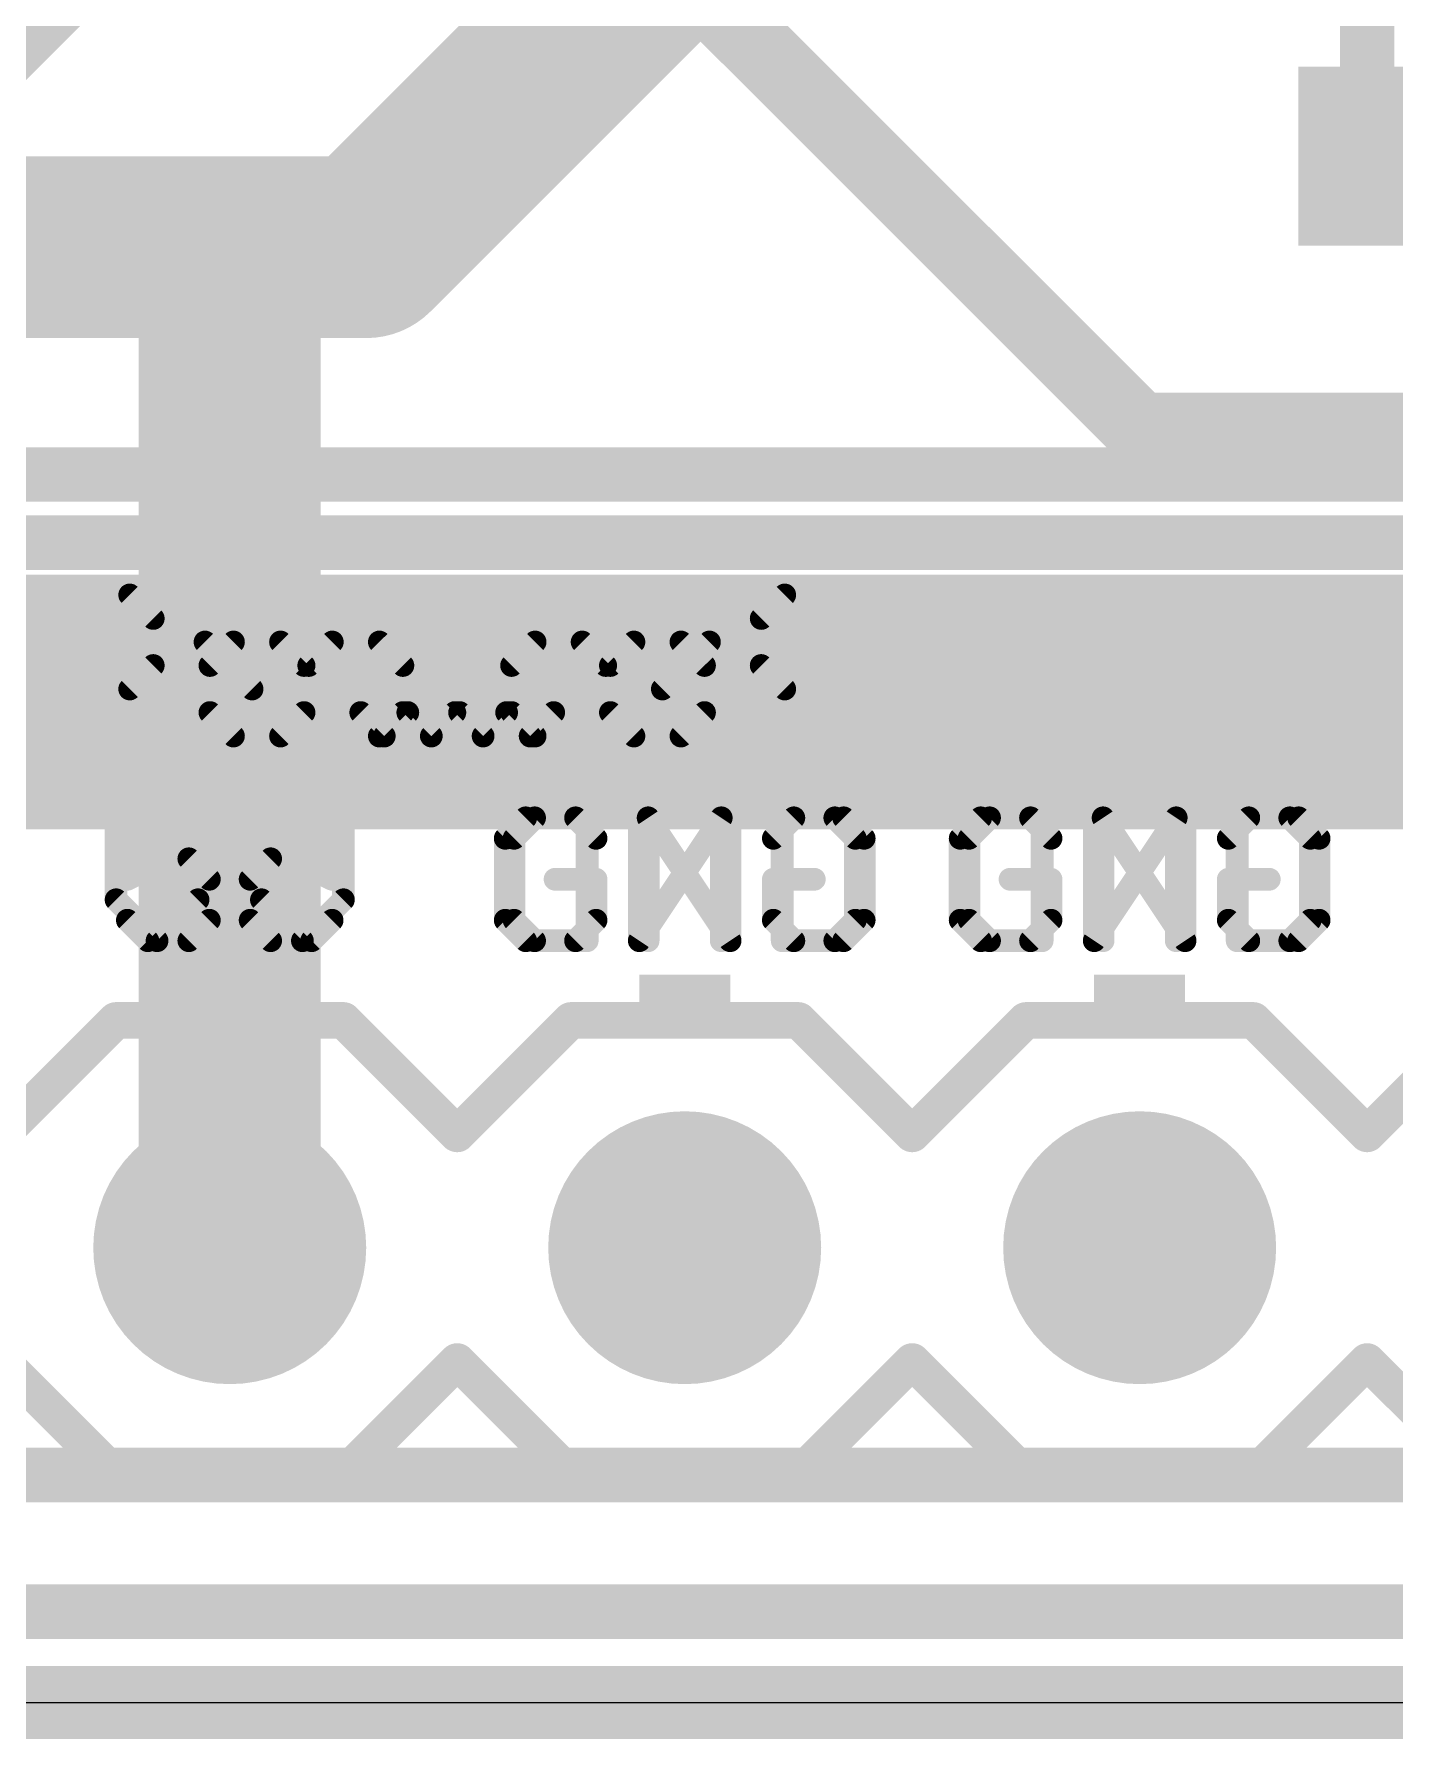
# Model space of a CAD drawing. Extents: x -0.08 to 2.71, y -0.01 to 2.11.
# Drawn here: x 1.457 to 1.7561, y -0.008 to 0.3668 of the extents above; entities that cross this region are included whole.
import ezdxf

# ---------------------------------------------------------------- set-up
doc = ezdxf.new("R2010")
doc.units = 0
for name, color, linetype in [('1', 14, 'CONTINUOUS'), ('16', 174, 'CONTINUOUS'), ('17', 94, 'CONTINUOUS'), ('18', 94, 'CONTINUOUS'), ('20', 178, 'CONTINUOUS'), ('21', 251, 'CONTINUOUS'), ('22', 2, 'CONTINUOUS'), ('51', 54, 'CONTINUOUS')]:
    doc.layers.add(name, color=color, linetype=linetype)

# ---------------------------------------------------------------- blocks, each defined once
blk = doc.blocks.new('RECT')
blk.add_solid([(-0.5, -0.5), (0.5, -0.5), (-0.5, 0.5), (0.5, 0.5)])
blk = doc.blocks.new('ROUNDP')
at = {"const_width": 0.5}
blk.add_lwpolyline([(0, -0.25, 1), (0, 0.25, 1), (0, -0.25)], format="xyb", dxfattribs=at)
blk = doc.blocks.new('ROUNDV')
at = {"const_width": 0.5}
blk.add_lwpolyline([(0, -0.25, 1), (0, 0.25, 1), (0, -0.25)], format="xyb", dxfattribs=at)

msp = doc.modelspace()

# ---------------------------------------------------------------- linework, layer by layer
at = {"layer": '1'}
for points, const_width in [([(1.55, 0.43), (1.7, 0.28)], 0.016), ([(1.5, 0.41), (1.44, 0.35)], 0.012), ([(1.75, 0.4), (1.75, 0.34)], 0.012), ([(1.75, 0.34), (1.756535, 0.34)], 0.016), ([(1.49, 0.32), (1.5, 0.32)], 0.04), ([(1.5, 0.32), (1.5, 0.1)], 0.04), ([(1.53, 0.32), (1.5, 0.32)], 0.04), ([(1.7, 0.28), (2.11, 0.28)], 0.016), ([(2.5, 0), (0.1, 0)], 0.016)]:
    msp.add_lwpolyline(points, dxfattribs=dict(at, const_width=const_width))
for points, const_width in [([(1.75, 0.344, 1), (1.75, 0.336)], 0.008), ([(1.756535, 0.336, 1), (1.756535, 0.344)], 0.008), ([(1.747, 0.34, 1), (1.753, 0.34)], 0.006), ([(1.49, 0.33, 1), (1.49, 0.31)], 0.02), ([(1.51, 0.32, 1), (1.49, 0.32)], 0.02), ([(1.5, 0.33, 1), (1.5, 0.31)], 0.02), ([(1.5, 0.31, 1), (1.5, 0.33)], 0.02), ([(1.53, 0.31, 1), (1.53, 0.33)], 0.02), ([(1.7, 0.284, 1), (1.7, 0.276)], 0.008), ([(1.697172, 0.277172, 1), (1.702828, 0.282828)], 0.008), ([(1.49, 0.1, 1), (1.51, 0.1)], 0.02)]:
    msp.add_lwpolyline(points, format="xyb", dxfattribs=dict(at, const_width=const_width))
at = {"layer": '16'}
for points, const_width in [([(1.53, 0.32), (1.65, 0.44)], 0.04), ([(1.025, 0.32), (1.49, 0.32)], 0.04), ([(1.49, 0.32), (1.53, 0.32)], 0.04), ([(1.2, 0.27), (1.84, 0.27)], 0.012), ([(1.24, 0.22), (1.78, 0.22)], 0.056), ([(1.78, 0.22), (1.8, 0.2)], 0.056), ([(2.5, 0), (0.1, 0)], 0.016)]:
    msp.add_lwpolyline(points, dxfattribs=dict(at, const_width=const_width))
for points, const_width in [([(1.49, 0.33, 1), (1.49, 0.31)], 0.02), ([(1.49, 0.31, 1), (1.49, 0.33)], 0.02), ([(1.53, 0.31, 1), (1.53, 0.33)], 0.02), ([(1.522929, 0.327071, 1), (1.537071, 0.312929)], 0.02), ([(1.789899, 0.229899, 1), (1.770101, 0.210101)], 0.028)]:
    msp.add_lwpolyline(points, format="xyb", dxfattribs=dict(at, const_width=const_width))
at = {"layer": '20'}
msp.add_line((0.1, 0), (2.5, 0), dxfattribs=at)
at = {"layer": '21'}
for points, const_width in [([(1.83, 0.255), (1.27, 0.255)], 0.012), ([(1.4625, 0.2125), (1.4625, 0.243526)], 0.005), ([(1.4625, 0.243526), (1.478013, 0.243526)], 0.005), ([(1.478013, 0.243526), (1.483184, 0.238355)], 0.005), ([(1.483184, 0.238355), (1.483184, 0.228013)], 0.005), ([(1.500819, 0.233184), (1.495648, 0.228013)], 0.005), ([(1.511161, 0.233184), (1.500819, 0.233184)], 0.005), ([(1.516333, 0.228013), (1.511161, 0.233184)], 0.005), ([(1.528797, 0.233184), (1.528797, 0.217671)], 0.005), ([(1.549481, 0.217671), (1.549481, 0.233184)], 0.005), ([(1.561945, 0.228013), (1.567116, 0.233184)], 0.005), ([(1.567116, 0.233184), (1.577458, 0.233184)], 0.005), ([(1.577458, 0.233184), (1.582629, 0.228013)], 0.005), ([(1.595093, 0.2125), (1.595093, 0.233184)], 0.005), ([(1.595093, 0.222842), (1.605435, 0.233184)], 0.005), ([(1.605435, 0.233184), (1.610606, 0.233184)], 0.005), ([(1.483184, 0.228013), (1.478013, 0.222842)], 0.005), ([(1.495648, 0.228013), (1.495648, 0.217671)], 0.005), ([(1.516333, 0.217671), (1.516333, 0.228013)], 0.005), ([(1.561945, 0.217671), (1.561945, 0.228013)], 0.005), ([(1.582629, 0.228013), (1.582629, 0.222842)], 0.005), ([(1.478013, 0.222842), (1.4625, 0.222842)], 0.005), ([(1.582629, 0.222842), (1.561945, 0.222842)], 0.005), ([(1.495648, 0.217671), (1.500819, 0.2125)], 0.005), ([(1.511161, 0.2125), (1.516333, 0.217671)], 0.005), ([(1.528797, 0.217671), (1.533968, 0.2125)], 0.005), ([(1.533968, 0.2125), (1.539139, 0.217671)], 0.005), ([(1.539139, 0.217671), (1.54431, 0.2125)], 0.005), ([(1.54431, 0.2125), (1.549481, 0.217671)], 0.005), ([(1.567116, 0.2125), (1.561945, 0.217671)], 0.005), ([(1.500819, 0.2125), (1.511161, 0.2125)], 0.005), ([(1.577458, 0.2125), (1.567116, 0.2125)], 0.005), ([(1.495515, 0.194523), (1.4775, 0.194523)], 0.005), ([(1.4775, 0.194523), (1.4775, 0.181011)], 0.005), ([(1.506965, 0.194523), (1.506965, 0.176508)], 0.005), ([(1.524981, 0.176508), (1.524981, 0.194523)], 0.005), ([(1.567004, 0.194523), (1.5625, 0.190019)], 0.005), ([(1.576011, 0.194523), (1.567004, 0.194523)], 0.005), ([(1.580515, 0.190019), (1.576011, 0.194523)], 0.005), ([(1.591965, 0.1675), (1.591965, 0.194523)], 0.005), ([(1.591965, 0.194523), (1.609981, 0.1675)], 0.005), ([(1.609981, 0.1675), (1.609981, 0.194523)], 0.005), ([(1.62143, 0.194523), (1.62143, 0.1675)], 0.005), ([(1.634942, 0.194523), (1.62143, 0.194523)], 0.005), ([(1.639446, 0.190019), (1.634942, 0.194523)], 0.005), ([(1.667004, 0.194523), (1.6625, 0.190019)], 0.005), ([(1.676011, 0.194523), (1.667004, 0.194523)], 0.005), ([(1.680515, 0.190019), (1.676011, 0.194523)], 0.005), ([(1.691965, 0.1675), (1.691965, 0.194523)], 0.005), ([(1.691965, 0.194523), (1.709981, 0.1675)], 0.005), ([(1.709981, 0.1675), (1.709981, 0.194523)], 0.005), ([(1.72143, 0.194523), (1.72143, 0.1675)], 0.005), ([(1.734942, 0.194523), (1.72143, 0.194523)], 0.005), ([(1.739446, 0.190019), (1.734942, 0.194523)], 0.005), ([(1.5625, 0.190019), (1.5625, 0.172004)], 0.005), ([(1.639446, 0.172004), (1.639446, 0.190019)], 0.005), ([(1.6625, 0.190019), (1.6625, 0.172004)], 0.005), ([(1.739446, 0.172004), (1.739446, 0.190019)], 0.005), ([(1.4775, 0.181011), (1.486508, 0.185515)], 0.005), ([(1.486508, 0.185515), (1.491011, 0.185515)], 0.005), ([(1.491011, 0.185515), (1.495515, 0.181011)], 0.005), ([(1.495515, 0.181011), (1.495515, 0.172004)], 0.005), ([(1.580515, 0.181011), (1.571508, 0.181011)], 0.005), ([(1.580515, 0.172004), (1.580515, 0.181011)], 0.005), ([(1.680515, 0.181011), (1.671508, 0.181011)], 0.005), ([(1.680515, 0.172004), (1.680515, 0.181011)], 0.005), ([(1.506965, 0.176508), (1.515973, 0.1675)], 0.005), ([(1.515973, 0.1675), (1.524981, 0.176508)], 0.005), ([(1.482004, 0.1675), (1.4775, 0.172004)], 0.005), ([(1.495515, 0.172004), (1.491011, 0.1675)], 0.005), ([(1.5625, 0.172004), (1.567004, 0.1675)], 0.005), ([(1.576011, 0.1675), (1.580515, 0.172004)], 0.005), ([(1.634942, 0.1675), (1.639446, 0.172004)], 0.005), ([(1.6625, 0.172004), (1.667004, 0.1675)], 0.005), ([(1.676011, 0.1675), (1.680515, 0.172004)], 0.005), ([(1.734942, 0.1675), (1.739446, 0.172004)], 0.005), ([(1.491011, 0.1675), (1.482004, 0.1675)], 0.005), ([(1.567004, 0.1675), (1.576011, 0.1675)], 0.005), ([(1.62143, 0.1675), (1.634942, 0.1675)], 0.005), ([(1.667004, 0.1675), (1.676011, 0.1675)], 0.005), ([(1.72143, 0.1675), (1.734942, 0.1675)], 0.005), ([(1.45, 0.125), (1.475, 0.15)], 0.008), ([(1.475, 0.15), (1.525, 0.15)], 0.008), ([(1.525, 0.15), (1.55, 0.125)], 0.008), ([(1.575, 0.15), (1.55, 0.125)], 0.008), ([(1.575, 0.15), (1.625, 0.15)], 0.008), ([(1.625, 0.15), (1.65, 0.125)], 0.008), ([(1.65, 0.125), (1.675, 0.15)], 0.008), ([(1.675, 0.15), (1.725, 0.15)], 0.008), ([(1.725, 0.15), (1.75, 0.125)], 0.008), ([(1.75, 0.125), (1.775, 0.15)], 0.008), ([(1.475, 0.05), (1.45, 0.075)], 0.008), ([(1.55, 0.075), (1.525, 0.05)], 0.008), ([(1.55, 0.075), (1.575, 0.05)], 0.008), ([(1.65, 0.075), (1.625, 0.05)], 0.008), ([(1.675, 0.05), (1.65, 0.075)], 0.008), ([(1.75, 0.075), (1.725, 0.05)], 0.008), ([(1.775, 0.05), (1.75, 0.075)], 0.008), ([(1.83, 0.05), (1.27, 0.05)], 0.012), ([(1.525, 0.05), (1.475, 0.05)], 0.008), ([(1.625, 0.05), (1.575, 0.05)], 0.008), ([(1.725, 0.05), (1.675, 0.05)], 0.008), ([(2.51, 0.02), (0.1, 0.02)], 0.012)]:
    msp.add_lwpolyline(points, dxfattribs=dict(at, const_width=const_width))
for points, const_width in [([(1.46375, 0.243526, 1), (1.46125, 0.243526)], 0.0025), ([(1.4625, 0.244776, 1), (1.4625, 0.242276)], 0.0025), ([(1.478897, 0.24441, 1), (1.477129, 0.242643)], 0.0025), ([(1.478013, 0.242276, 1), (1.478013, 0.244776)], 0.0025), ([(1.484434, 0.238355, 1), (1.481934, 0.238355)], 0.0025), ([(1.4823, 0.237471, 1), (1.484068, 0.239239)], 0.0025), ([(1.500819, 0.234434, 1), (1.500819, 0.231934)], 0.0025), ([(1.501703, 0.2323, 1), (1.499935, 0.234068)], 0.0025), ([(1.512045, 0.234068, 1), (1.510278, 0.2323)], 0.0025), ([(1.511161, 0.231934, 1), (1.511161, 0.234434)], 0.0025), ([(1.530047, 0.233184, 1), (1.527547, 0.233184)], 0.0025), ([(1.550731, 0.233184, 1), (1.548231, 0.233184)], 0.0025), ([(1.567116, 0.234434, 1), (1.567116, 0.231934)], 0.0025), ([(1.568, 0.2323, 1), (1.566232, 0.234068)], 0.0025), ([(1.578342, 0.234068, 1), (1.576574, 0.2323)], 0.0025), ([(1.577458, 0.231934, 1), (1.577458, 0.234434)], 0.0025), ([(1.596343, 0.233184, 1), (1.593843, 0.233184)], 0.0025), ([(1.605435, 0.234434, 1), (1.605435, 0.231934)], 0.0025), ([(1.606319, 0.2323, 1), (1.604551, 0.234068)], 0.0025), ([(1.610606, 0.231934, 1), (1.610606, 0.234434)], 0.0025), ([(1.481934, 0.228013, 1), (1.484434, 0.228013)], 0.0025), ([(1.484068, 0.227129, 1), (1.4823, 0.228897)], 0.0025), ([(1.496898, 0.228013, 1), (1.494398, 0.228013)], 0.0025), ([(1.494764, 0.228897, 1), (1.496532, 0.227129)], 0.0025), ([(1.517583, 0.228013, 1), (1.515083, 0.228013)], 0.0025), ([(1.515449, 0.227129, 1), (1.517216, 0.228897)], 0.0025), ([(1.563195, 0.228013, 1), (1.560695, 0.228013)], 0.0025), ([(1.561061, 0.228897, 1), (1.562829, 0.227129)], 0.0025), ([(1.583879, 0.228013, 1), (1.581379, 0.228013)], 0.0025), ([(1.581745, 0.227129, 1), (1.583513, 0.228897)], 0.0025), ([(1.4625, 0.224092, 1), (1.4625, 0.221592)], 0.0025), ([(1.477129, 0.223726, 1), (1.478897, 0.221958)], 0.0025), ([(1.478013, 0.221592, 1), (1.478013, 0.224092)], 0.0025), ([(1.561945, 0.224092, 1), (1.561945, 0.221592)], 0.0025), ([(1.582629, 0.221592, 1), (1.582629, 0.224092)], 0.0025), ([(1.594209, 0.223726, 1), (1.595977, 0.221958)], 0.0025), ([(1.581379, 0.222842, 1), (1.583879, 0.222842)], 0.0025), ([(1.496532, 0.218555, 1), (1.494764, 0.216787)], 0.0025), ([(1.494398, 0.217671, 1), (1.496898, 0.217671)], 0.0025), ([(1.515083, 0.217671, 1), (1.517583, 0.217671)], 0.0025), ([(1.517216, 0.216787, 1), (1.515449, 0.218555)], 0.0025), ([(1.52968, 0.218555, 1), (1.527913, 0.216787)], 0.0025), ([(1.527547, 0.217671, 1), (1.530047, 0.217671)], 0.0025), ([(1.540023, 0.218555, 1), (1.538255, 0.216787)], 0.0025), ([(1.540023, 0.216787, 1), (1.538255, 0.218555)], 0.0025), ([(1.548231, 0.217671, 1), (1.550731, 0.217671)], 0.0025), ([(1.550365, 0.216787, 1), (1.548597, 0.218555)], 0.0025), ([(1.562829, 0.218555, 1), (1.561061, 0.216787)], 0.0025), ([(1.560695, 0.217671, 1), (1.563195, 0.217671)], 0.0025), ([(1.46125, 0.2125, 1), (1.46375, 0.2125)], 0.0025), ([(1.500819, 0.21375, 1), (1.500819, 0.21125)], 0.0025), ([(1.499935, 0.211616, 1), (1.501703, 0.213384)], 0.0025), ([(1.510278, 0.213384, 1), (1.512045, 0.211616)], 0.0025), ([(1.511161, 0.21125, 1), (1.511161, 0.21375)], 0.0025), ([(1.533084, 0.213384, 1), (1.534851, 0.211616)], 0.0025), ([(1.533084, 0.211616, 1), (1.534851, 0.213384)], 0.0025), ([(1.543426, 0.213384, 1), (1.545194, 0.211616)], 0.0025), ([(1.543426, 0.211616, 1), (1.545194, 0.213384)], 0.0025), ([(1.567116, 0.21375, 1), (1.567116, 0.21125)], 0.0025), ([(1.566232, 0.211616, 1), (1.568, 0.213384)], 0.0025), ([(1.577458, 0.21125, 1), (1.577458, 0.21375)], 0.0025), ([(1.593843, 0.2125, 1), (1.596343, 0.2125)], 0.0025), ([(1.4775, 0.195773, 1), (1.4775, 0.193273)], 0.0025), ([(1.47875, 0.194523, 1), (1.47625, 0.194523)], 0.0025), ([(1.495515, 0.193273, 1), (1.495515, 0.195773)], 0.0025), ([(1.508215, 0.194523, 1), (1.505715, 0.194523)], 0.0025), ([(1.526231, 0.194523, 1), (1.523731, 0.194523)], 0.0025), ([(1.567004, 0.195773, 1), (1.567004, 0.193273)], 0.0025), ([(1.567888, 0.193639, 1), (1.56612, 0.195407)], 0.0025), ([(1.576895, 0.195407, 1), (1.575128, 0.193639)], 0.0025), ([(1.576011, 0.193273, 1), (1.576011, 0.195773)], 0.0025), ([(1.593215, 0.194523, 1), (1.590715, 0.194523)], 0.0025), ([(1.593005, 0.195216, 1), (1.590925, 0.19383)], 0.0025), ([(1.611231, 0.194523, 1), (1.608731, 0.194523)], 0.0025), ([(1.62268, 0.194523, 1), (1.62018, 0.194523)], 0.0025), ([(1.62143, 0.195773, 1), (1.62143, 0.193273)], 0.0025), ([(1.635826, 0.195407, 1), (1.634058, 0.193639)], 0.0025), ([(1.634942, 0.193273, 1), (1.634942, 0.195773)], 0.0025), ([(1.667004, 0.195773, 1), (1.667004, 0.193273)], 0.0025), ([(1.667888, 0.193639, 1), (1.66612, 0.195407)], 0.0025), ([(1.676895, 0.195407, 1), (1.675128, 0.193639)], 0.0025), ([(1.676011, 0.193273, 1), (1.676011, 0.195773)], 0.0025), ([(1.693215, 0.194523, 1), (1.690715, 0.194523)], 0.0025), ([(1.693005, 0.195216, 1), (1.690925, 0.19383)], 0.0025), ([(1.711231, 0.194523, 1), (1.708731, 0.194523)], 0.0025), ([(1.72268, 0.194523, 1), (1.72018, 0.194523)], 0.0025), ([(1.72143, 0.195773, 1), (1.72143, 0.193273)], 0.0025), ([(1.735826, 0.195407, 1), (1.734058, 0.193639)], 0.0025), ([(1.734942, 0.193273, 1), (1.734942, 0.195773)], 0.0025), ([(1.56375, 0.190019, 1), (1.56125, 0.190019)], 0.0025), ([(1.561616, 0.190903, 1), (1.563384, 0.189135)], 0.0025), ([(1.579632, 0.189135, 1), (1.581399, 0.190903)], 0.0025), ([(1.640696, 0.190019, 1), (1.638196, 0.190019)], 0.0025), ([(1.638562, 0.189135, 1), (1.64033, 0.190903)], 0.0025), ([(1.66375, 0.190019, 1), (1.66125, 0.190019)], 0.0025), ([(1.661616, 0.190903, 1), (1.663384, 0.189135)], 0.0025), ([(1.679632, 0.189135, 1), (1.681399, 0.190903)], 0.0025), ([(1.740696, 0.190019, 1), (1.738196, 0.190019)], 0.0025), ([(1.738562, 0.189135, 1), (1.74033, 0.190903)], 0.0025), ([(1.486508, 0.186765, 1), (1.486508, 0.184265)], 0.0025), ([(1.487067, 0.184397, 1), (1.485949, 0.186633)], 0.0025), ([(1.491895, 0.186399, 1), (1.490128, 0.184631)], 0.0025), ([(1.491011, 0.184265, 1), (1.491011, 0.186765)], 0.0025), ([(1.476941, 0.182129, 1), (1.478059, 0.179893)], 0.0025), ([(1.47625, 0.181011, 1), (1.47875, 0.181011)], 0.0025), ([(1.496765, 0.181011, 1), (1.494265, 0.181011)], 0.0025), ([(1.494631, 0.180128, 1), (1.496399, 0.181895)], 0.0025), ([(1.571508, 0.182261, 1), (1.571508, 0.179761)], 0.0025), ([(1.581765, 0.181011, 1), (1.579265, 0.181011)], 0.0025), ([(1.580515, 0.179761, 1), (1.580515, 0.182261)], 0.0025), ([(1.671508, 0.182261, 1), (1.671508, 0.179761)], 0.0025), ([(1.681765, 0.181011, 1), (1.679265, 0.181011)], 0.0025), ([(1.680515, 0.179761, 1), (1.680515, 0.182261)], 0.0025), ([(1.507849, 0.177392, 1), (1.506081, 0.175624)], 0.0025), ([(1.505715, 0.176508, 1), (1.508215, 0.176508)], 0.0025), ([(1.523731, 0.176508, 1), (1.526231, 0.176508)], 0.0025), ([(1.525864, 0.175624, 1), (1.524097, 0.177392)], 0.0025), ([(1.478384, 0.172888, 1), (1.476616, 0.17112)], 0.0025), ([(1.494265, 0.172004, 1), (1.496765, 0.172004)], 0.0025), ([(1.496399, 0.17112, 1), (1.494632, 0.172888)], 0.0025), ([(1.563384, 0.172888, 1), (1.561616, 0.17112)], 0.0025), ([(1.56125, 0.172004, 1), (1.56375, 0.172004)], 0.0025), ([(1.579265, 0.172004, 1), (1.581765, 0.172004)], 0.0025), ([(1.581399, 0.17112, 1), (1.579632, 0.172888)], 0.0025), ([(1.638196, 0.172004, 1), (1.640696, 0.172004)], 0.0025), ([(1.64033, 0.17112, 1), (1.638562, 0.172888)], 0.0025), ([(1.663384, 0.172888, 1), (1.661616, 0.17112)], 0.0025), ([(1.66125, 0.172004, 1), (1.66375, 0.172004)], 0.0025), ([(1.679265, 0.172004, 1), (1.681765, 0.172004)], 0.0025), ([(1.681399, 0.17112, 1), (1.679632, 0.172888)], 0.0025), ([(1.738196, 0.172004, 1), (1.740696, 0.172004)], 0.0025), ([(1.74033, 0.17112, 1), (1.738562, 0.172888)], 0.0025), ([(1.482004, 0.16875, 1), (1.482004, 0.16625)], 0.0025), ([(1.48112, 0.166616, 1), (1.482888, 0.168384)], 0.0025), ([(1.490128, 0.168384, 1), (1.491895, 0.166616)], 0.0025), ([(1.491011, 0.16625, 1), (1.491011, 0.16875)], 0.0025), ([(1.515089, 0.168384, 1), (1.516857, 0.166616)], 0.0025), ([(1.515089, 0.166616, 1), (1.516857, 0.168384)], 0.0025), ([(1.567004, 0.16875, 1), (1.567004, 0.16625)], 0.0025), ([(1.56612, 0.166616, 1), (1.567888, 0.168384)], 0.0025), ([(1.575128, 0.168384, 1), (1.576895, 0.166616)], 0.0025), ([(1.576011, 0.16625, 1), (1.576011, 0.16875)], 0.0025), ([(1.590715, 0.1675, 1), (1.593215, 0.1675)], 0.0025), ([(1.608731, 0.1675, 1), (1.611231, 0.1675)], 0.0025), ([(1.60894, 0.166807, 1), (1.611021, 0.168193)], 0.0025), ([(1.62143, 0.16875, 1), (1.62143, 0.16625)], 0.0025), ([(1.62018, 0.1675, 1), (1.62268, 0.1675)], 0.0025), ([(1.634058, 0.168384, 1), (1.635826, 0.166616)], 0.0025), ([(1.634942, 0.16625, 1), (1.634942, 0.16875)], 0.0025), ([(1.667004, 0.16875, 1), (1.667004, 0.16625)], 0.0025), ([(1.66612, 0.166616, 1), (1.667888, 0.168384)], 0.0025), ([(1.675128, 0.168384, 1), (1.676895, 0.166616)], 0.0025), ([(1.676011, 0.16625, 1), (1.676011, 0.16875)], 0.0025), ([(1.690715, 0.1675, 1), (1.693215, 0.1675)], 0.0025), ([(1.708731, 0.1675, 1), (1.711231, 0.1675)], 0.0025), ([(1.70894, 0.166807, 1), (1.711021, 0.168193)], 0.0025), ([(1.72143, 0.16875, 1), (1.72143, 0.16625)], 0.0025), ([(1.72018, 0.1675, 1), (1.72268, 0.1675)], 0.0025), ([(1.734058, 0.168384, 1), (1.735826, 0.166616)], 0.0025), ([(1.734942, 0.16625, 1), (1.734942, 0.16875)], 0.0025), ([(1.475, 0.152, 1), (1.475, 0.148)], 0.004), ([(1.476414, 0.148586, 1), (1.473586, 0.151414)], 0.004), ([(1.526414, 0.151414, 1), (1.523586, 0.148586)], 0.004), ([(1.525, 0.148, 1), (1.525, 0.152)], 0.004), ([(1.575, 0.152, 1), (1.575, 0.148)], 0.004), ([(1.576414, 0.148586, 1), (1.573586, 0.151414)], 0.004), ([(1.626414, 0.151414, 1), (1.623586, 0.148586)], 0.004), ([(1.625, 0.148, 1), (1.625, 0.152)], 0.004), ([(1.675, 0.152, 1), (1.675, 0.148)], 0.004), ([(1.676414, 0.148586, 1), (1.673586, 0.151414)], 0.004), ([(1.726414, 0.151414, 1), (1.723586, 0.148586)], 0.004), ([(1.725, 0.148, 1), (1.725, 0.152)], 0.004), ([(1.548586, 0.126414, 1), (1.551414, 0.123586)], 0.004), ([(1.548586, 0.123586, 1), (1.551414, 0.126414)], 0.004), ([(1.648586, 0.126414, 1), (1.651414, 0.123586)], 0.004), ([(1.648586, 0.123586, 1), (1.651414, 0.126414)], 0.004), ([(1.748586, 0.126414, 1), (1.751414, 0.123586)], 0.004), ([(1.748586, 0.123586, 1), (1.751414, 0.126414)], 0.004), ([(1.551414, 0.076414, 1), (1.548586, 0.073586)], 0.004), ([(1.551414, 0.073586, 1), (1.548586, 0.076414)], 0.004), ([(1.651414, 0.076414, 1), (1.648586, 0.073586)], 0.004), ([(1.651414, 0.073586, 1), (1.648586, 0.076414)], 0.004), ([(1.751414, 0.076414, 1), (1.748586, 0.073586)], 0.004), ([(1.751414, 0.073586, 1), (1.748586, 0.076414)], 0.004), ([(1.475, 0.052, 1), (1.475, 0.048)], 0.004), ([(1.473586, 0.048586, 1), (1.476414, 0.051414)], 0.004), ([(1.523586, 0.051414, 1), (1.526414, 0.048586)], 0.004), ([(1.525, 0.048, 1), (1.525, 0.052)], 0.004), ([(1.575, 0.052, 1), (1.575, 0.048)], 0.004), ([(1.573586, 0.048586, 1), (1.576414, 0.051414)], 0.004), ([(1.623586, 0.051414, 1), (1.626414, 0.048586)], 0.004), ([(1.625, 0.048, 1), (1.625, 0.052)], 0.004), ([(1.675, 0.052, 1), (1.675, 0.048)], 0.004), ([(1.673586, 0.048586, 1), (1.676414, 0.051414)], 0.004), ([(1.723586, 0.051414, 1), (1.726414, 0.048586)], 0.004), ([(1.725, 0.048, 1), (1.725, 0.052)], 0.004)]:
    msp.add_lwpolyline(points, format="xyb", dxfattribs=dict(at, const_width=const_width))
at = {"layer": '22'}
for points, const_width in [([(1.27, 0.255), (1.83, 0.255)], 0.012), ([(1.621987, 0.243526), (1.616816, 0.238355)], 0.005), ([(1.6375, 0.243526), (1.621987, 0.243526)], 0.005), ([(1.6375, 0.2125), (1.6375, 0.243526)], 0.005), ([(1.616816, 0.238355), (1.616816, 0.228013)], 0.005), ([(1.494565, 0.233184), (1.489394, 0.233184)], 0.005), ([(1.504907, 0.222842), (1.494565, 0.233184)], 0.005), ([(1.504907, 0.2125), (1.504907, 0.233184)], 0.005), ([(1.522542, 0.233184), (1.517371, 0.228013)], 0.005), ([(1.532884, 0.233184), (1.522542, 0.233184)], 0.005), ([(1.538055, 0.228013), (1.532884, 0.233184)], 0.005), ([(1.550519, 0.217671), (1.550519, 0.233184)], 0.005), ([(1.571203, 0.233184), (1.571203, 0.217671)], 0.005), ([(1.583667, 0.228013), (1.588839, 0.233184)], 0.005), ([(1.588839, 0.233184), (1.599181, 0.233184)], 0.005), ([(1.599181, 0.233184), (1.604352, 0.228013)], 0.005), ([(1.517371, 0.228013), (1.517371, 0.222842)], 0.005), ([(1.538055, 0.217671), (1.538055, 0.228013)], 0.005), ([(1.583667, 0.217671), (1.583667, 0.228013)], 0.005), ([(1.604352, 0.228013), (1.604352, 0.217671)], 0.005), ([(1.616816, 0.228013), (1.621987, 0.222842)], 0.005), ([(1.517371, 0.222842), (1.538055, 0.222842)], 0.005), ([(1.621987, 0.222842), (1.6375, 0.222842)], 0.005), ([(1.532884, 0.2125), (1.538055, 0.217671)], 0.005), ([(1.55569, 0.2125), (1.550519, 0.217671)], 0.005), ([(1.560861, 0.217671), (1.55569, 0.2125)], 0.005), ([(1.566032, 0.2125), (1.560861, 0.217671)], 0.005), ([(1.571203, 0.217671), (1.566032, 0.2125)], 0.005), ([(1.588839, 0.2125), (1.583667, 0.217671)], 0.005), ([(1.604352, 0.217671), (1.599181, 0.2125)], 0.005), ([(1.522542, 0.2125), (1.532884, 0.2125)], 0.005), ([(1.599181, 0.2125), (1.588839, 0.2125)], 0.005), ([(1.475019, 0.176508), (1.475019, 0.194523)], 0.005), ([(1.493035, 0.194523), (1.493035, 0.176508)], 0.005), ([(1.504485, 0.194523), (1.5225, 0.194523)], 0.005), ([(1.5225, 0.194523), (1.5225, 0.181011)], 0.005), ([(1.560554, 0.190019), (1.565058, 0.194523)], 0.005), ([(1.565058, 0.194523), (1.57857, 0.194523)], 0.005), ([(1.57857, 0.194523), (1.57857, 0.1675)], 0.005), ([(1.608035, 0.194523), (1.590019, 0.1675)], 0.005), ([(1.590019, 0.1675), (1.590019, 0.194523)], 0.005), ([(1.608035, 0.1675), (1.608035, 0.194523)], 0.005), ([(1.619485, 0.190019), (1.623989, 0.194523)], 0.005), ([(1.623989, 0.194523), (1.632996, 0.194523)], 0.005), ([(1.632996, 0.194523), (1.6375, 0.190019)], 0.005), ([(1.660554, 0.190019), (1.665058, 0.194523)], 0.005), ([(1.665058, 0.194523), (1.67857, 0.194523)], 0.005), ([(1.67857, 0.194523), (1.67857, 0.1675)], 0.005), ([(1.708035, 0.194523), (1.690019, 0.1675)], 0.005), ([(1.690019, 0.1675), (1.690019, 0.194523)], 0.005), ([(1.708035, 0.1675), (1.708035, 0.194523)], 0.005), ([(1.719485, 0.190019), (1.723989, 0.194523)], 0.005), ([(1.723989, 0.194523), (1.732996, 0.194523)], 0.005), ([(1.732996, 0.194523), (1.7375, 0.190019)], 0.005), ([(1.560554, 0.172004), (1.560554, 0.190019)], 0.005), ([(1.6375, 0.190019), (1.6375, 0.172004)], 0.005), ([(1.660554, 0.172004), (1.660554, 0.190019)], 0.005), ([(1.7375, 0.190019), (1.7375, 0.172004)], 0.005), ([(1.508989, 0.185515), (1.504485, 0.181011)], 0.005), ([(1.513492, 0.185515), (1.508989, 0.185515)], 0.005), ([(1.5225, 0.181011), (1.513492, 0.185515)], 0.005), ([(1.504485, 0.181011), (1.504485, 0.172004)], 0.005), ([(1.619485, 0.172004), (1.619485, 0.181011)], 0.005), ([(1.619485, 0.181011), (1.628492, 0.181011)], 0.005), ([(1.719485, 0.172004), (1.719485, 0.181011)], 0.005), ([(1.719485, 0.181011), (1.728492, 0.181011)], 0.005), ([(1.484027, 0.1675), (1.475019, 0.176508)], 0.005), ([(1.493035, 0.176508), (1.484027, 0.1675)], 0.005), ([(1.504485, 0.172004), (1.508989, 0.1675)], 0.005), ([(1.517996, 0.1675), (1.5225, 0.172004)], 0.005), ([(1.565058, 0.1675), (1.560554, 0.172004)], 0.005), ([(1.623989, 0.1675), (1.619485, 0.172004)], 0.005), ([(1.6375, 0.172004), (1.632996, 0.1675)], 0.005), ([(1.665058, 0.1675), (1.660554, 0.172004)], 0.005), ([(1.723989, 0.1675), (1.719485, 0.172004)], 0.005), ([(1.7375, 0.172004), (1.732996, 0.1675)], 0.005), ([(1.508989, 0.1675), (1.517996, 0.1675)], 0.005), ([(1.57857, 0.1675), (1.565058, 0.1675)], 0.005), ([(1.632996, 0.1675), (1.623989, 0.1675)], 0.005), ([(1.67857, 0.1675), (1.665058, 0.1675)], 0.005), ([(1.732996, 0.1675), (1.723989, 0.1675)], 0.005), ([(1.475, 0.15), (1.45, 0.125)], 0.008), ([(1.525, 0.15), (1.475, 0.15)], 0.008), ([(1.55, 0.125), (1.525, 0.15)], 0.008), ([(1.575, 0.15), (1.55, 0.125)], 0.008), ([(1.625, 0.15), (1.575, 0.15)], 0.008), ([(1.65, 0.125), (1.625, 0.15)], 0.008), ([(1.675, 0.15), (1.65, 0.125)], 0.008), ([(1.725, 0.15), (1.675, 0.15)], 0.008), ([(1.75, 0.125), (1.725, 0.15)], 0.008), ([(1.775, 0.15), (1.75, 0.125)], 0.008), ([(1.45, 0.075), (1.475, 0.05)], 0.008), ([(1.525, 0.05), (1.55, 0.075)], 0.008), ([(1.55, 0.075), (1.575, 0.05)], 0.008), ([(1.625, 0.05), (1.65, 0.075)], 0.008), ([(1.65, 0.075), (1.675, 0.05)], 0.008), ([(1.725, 0.05), (1.75, 0.075)], 0.008), ([(1.75, 0.075), (1.775, 0.05)], 0.008), ([(1.27, 0.05), (1.83, 0.05)], 0.012), ([(1.475, 0.05), (1.525, 0.05)], 0.008), ([(1.575, 0.05), (1.625, 0.05)], 0.008), ([(1.675, 0.05), (1.725, 0.05)], 0.008)]:
    msp.add_lwpolyline(points, dxfattribs=dict(at, const_width=const_width))
for points, const_width in [([(1.621987, 0.244776, 1), (1.621987, 0.242276)], 0.0025), ([(1.622871, 0.242643, 1), (1.621103, 0.24441)], 0.0025), ([(1.63875, 0.243526, 1), (1.63625, 0.243526)], 0.0025), ([(1.6375, 0.242276, 1), (1.6375, 0.244776)], 0.0025), ([(1.618066, 0.238355, 1), (1.615566, 0.238355)], 0.0025), ([(1.615932, 0.239239, 1), (1.6177, 0.237471)], 0.0025), ([(1.489394, 0.234434, 1), (1.489394, 0.231934)], 0.0025), ([(1.495449, 0.234068, 1), (1.493681, 0.2323)], 0.0025), ([(1.494565, 0.231934, 1), (1.494565, 0.234434)], 0.0025), ([(1.506157, 0.233184, 1), (1.503657, 0.233184)], 0.0025), ([(1.522542, 0.234434, 1), (1.522542, 0.231934)], 0.0025), ([(1.523426, 0.2323, 1), (1.521658, 0.234068)], 0.0025), ([(1.533768, 0.234068, 1), (1.532, 0.2323)], 0.0025), ([(1.532884, 0.231934, 1), (1.532884, 0.234434)], 0.0025), ([(1.551769, 0.233184, 1), (1.549269, 0.233184)], 0.0025), ([(1.572453, 0.233184, 1), (1.569953, 0.233184)], 0.0025), ([(1.588839, 0.234434, 1), (1.588839, 0.231934)], 0.0025), ([(1.589722, 0.2323, 1), (1.587955, 0.234068)], 0.0025), ([(1.600065, 0.234068, 1), (1.598297, 0.2323)], 0.0025), ([(1.599181, 0.231934, 1), (1.599181, 0.234434)], 0.0025), ([(1.518621, 0.228013, 1), (1.516121, 0.228013)], 0.0025), ([(1.516487, 0.228897, 1), (1.518255, 0.227129)], 0.0025), ([(1.539305, 0.228013, 1), (1.536805, 0.228013)], 0.0025), ([(1.537171, 0.227129, 1), (1.538939, 0.228897)], 0.0025), ([(1.584917, 0.228013, 1), (1.582417, 0.228013)], 0.0025), ([(1.582784, 0.228897, 1), (1.584551, 0.227129)], 0.0025), ([(1.605602, 0.228013, 1), (1.603102, 0.228013)], 0.0025), ([(1.603468, 0.227129, 1), (1.605236, 0.228897)], 0.0025), ([(1.6177, 0.228897, 1), (1.615932, 0.227129)], 0.0025), ([(1.615566, 0.228013, 1), (1.618066, 0.228013)], 0.0025), ([(1.504023, 0.221958, 1), (1.505791, 0.223726)], 0.0025), ([(1.517371, 0.224092, 1), (1.517371, 0.221592)], 0.0025), ([(1.538055, 0.221592, 1), (1.538055, 0.224092)], 0.0025), ([(1.621987, 0.224092, 1), (1.621987, 0.221592)], 0.0025), ([(1.621103, 0.221958, 1), (1.622871, 0.223726)], 0.0025), ([(1.6375, 0.221592, 1), (1.6375, 0.224092)], 0.0025), ([(1.516121, 0.222842, 1), (1.518621, 0.222842)], 0.0025), ([(1.536805, 0.217671, 1), (1.539305, 0.217671)], 0.0025), ([(1.538939, 0.216787, 1), (1.537171, 0.218555)], 0.0025), ([(1.551403, 0.218555, 1), (1.549635, 0.216787)], 0.0025), ([(1.549269, 0.217671, 1), (1.551769, 0.217671)], 0.0025), ([(1.561745, 0.218555, 1), (1.559977, 0.216787)], 0.0025), ([(1.561745, 0.216787, 1), (1.559977, 0.218555)], 0.0025), ([(1.569953, 0.217671, 1), (1.572453, 0.217671)], 0.0025), ([(1.572087, 0.216787, 1), (1.57032, 0.218555)], 0.0025), ([(1.582417, 0.217671, 1), (1.584917, 0.217671)], 0.0025), ([(1.584551, 0.218555, 1), (1.582784, 0.216787)], 0.0025), ([(1.603102, 0.217671, 1), (1.605602, 0.217671)], 0.0025), ([(1.605236, 0.216787, 1), (1.603468, 0.218555)], 0.0025), ([(1.503657, 0.2125, 1), (1.506157, 0.2125)], 0.0025), ([(1.522542, 0.21375, 1), (1.522542, 0.21125)], 0.0025), ([(1.532, 0.213384, 1), (1.533768, 0.211616)], 0.0025), ([(1.532884, 0.21125, 1), (1.532884, 0.21375)], 0.0025), ([(1.554806, 0.213384, 1), (1.556574, 0.211616)], 0.0025), ([(1.554806, 0.211616, 1), (1.556574, 0.213384)], 0.0025), ([(1.565149, 0.213384, 1), (1.566916, 0.211616)], 0.0025), ([(1.565149, 0.211616, 1), (1.566916, 0.213384)], 0.0025), ([(1.588839, 0.21375, 1), (1.588839, 0.21125)], 0.0025), ([(1.587955, 0.211616, 1), (1.589722, 0.213384)], 0.0025), ([(1.598297, 0.213384, 1), (1.600065, 0.211616)], 0.0025), ([(1.599181, 0.21125, 1), (1.599181, 0.21375)], 0.0025), ([(1.63625, 0.2125, 1), (1.63875, 0.2125)], 0.0025), ([(1.476269, 0.194523, 1), (1.473769, 0.194523)], 0.0025), ([(1.494285, 0.194523, 1), (1.491785, 0.194523)], 0.0025), ([(1.504485, 0.195773, 1), (1.504485, 0.193273)], 0.0025), ([(1.52375, 0.194523, 1), (1.52125, 0.194523)], 0.0025), ([(1.5225, 0.193273, 1), (1.5225, 0.195773)], 0.0025), ([(1.565058, 0.195773, 1), (1.565058, 0.193273)], 0.0025), ([(1.565942, 0.193639, 1), (1.564174, 0.195407)], 0.0025), ([(1.57982, 0.194523, 1), (1.57732, 0.194523)], 0.0025), ([(1.57857, 0.193273, 1), (1.57857, 0.195773)], 0.0025), ([(1.591269, 0.194523, 1), (1.588769, 0.194523)], 0.0025), ([(1.609285, 0.194523, 1), (1.606785, 0.194523)], 0.0025), ([(1.609075, 0.19383, 1), (1.606995, 0.195216)], 0.0025), ([(1.623989, 0.195773, 1), (1.623989, 0.193273)], 0.0025), ([(1.624872, 0.193639, 1), (1.623105, 0.195407)], 0.0025), ([(1.63388, 0.195407, 1), (1.632112, 0.193639)], 0.0025), ([(1.632996, 0.193273, 1), (1.632996, 0.195773)], 0.0025), ([(1.665058, 0.195773, 1), (1.665058, 0.193273)], 0.0025), ([(1.665942, 0.193639, 1), (1.664174, 0.195407)], 0.0025), ([(1.67982, 0.194523, 1), (1.67732, 0.194523)], 0.0025), ([(1.67857, 0.193273, 1), (1.67857, 0.195773)], 0.0025), ([(1.691269, 0.194523, 1), (1.688769, 0.194523)], 0.0025), ([(1.709285, 0.194523, 1), (1.706785, 0.194523)], 0.0025), ([(1.709075, 0.19383, 1), (1.706995, 0.195216)], 0.0025), ([(1.723989, 0.195773, 1), (1.723989, 0.193273)], 0.0025), ([(1.724872, 0.193639, 1), (1.723105, 0.195407)], 0.0025), ([(1.73388, 0.195407, 1), (1.732112, 0.193639)], 0.0025), ([(1.732996, 0.193273, 1), (1.732996, 0.195773)], 0.0025), ([(1.561804, 0.190019, 1), (1.559304, 0.190019)], 0.0025), ([(1.55967, 0.190903, 1), (1.561438, 0.189135)], 0.0025), ([(1.618601, 0.190903, 1), (1.620368, 0.189135)], 0.0025), ([(1.63875, 0.190019, 1), (1.63625, 0.190019)], 0.0025), ([(1.636616, 0.189135, 1), (1.638384, 0.190903)], 0.0025), ([(1.661804, 0.190019, 1), (1.659304, 0.190019)], 0.0025), ([(1.65967, 0.190903, 1), (1.661438, 0.189135)], 0.0025), ([(1.718601, 0.190903, 1), (1.720368, 0.189135)], 0.0025), ([(1.73875, 0.190019, 1), (1.73625, 0.190019)], 0.0025), ([(1.736616, 0.189135, 1), (1.738384, 0.190903)], 0.0025), ([(1.508989, 0.186765, 1), (1.508989, 0.184265)], 0.0025), ([(1.509872, 0.184631, 1), (1.508105, 0.186399)], 0.0025), ([(1.514051, 0.186633, 1), (1.512933, 0.184397)], 0.0025), ([(1.513492, 0.184265, 1), (1.513492, 0.186765)], 0.0025), ([(1.505735, 0.181011, 1), (1.503235, 0.181011)], 0.0025), ([(1.503601, 0.181895, 1), (1.505369, 0.180128)], 0.0025), ([(1.52125, 0.181011, 1), (1.52375, 0.181011)], 0.0025), ([(1.521941, 0.179893, 1), (1.523059, 0.182129)], 0.0025), ([(1.620735, 0.181011, 1), (1.618235, 0.181011)], 0.0025), ([(1.619485, 0.182261, 1), (1.619485, 0.179761)], 0.0025), ([(1.628492, 0.179761, 1), (1.628492, 0.182261)], 0.0025), ([(1.720735, 0.181011, 1), (1.718235, 0.181011)], 0.0025), ([(1.719485, 0.182261, 1), (1.719485, 0.179761)], 0.0025), ([(1.728492, 0.179761, 1), (1.728492, 0.182261)], 0.0025), ([(1.473769, 0.176508, 1), (1.476269, 0.176508)], 0.0025), ([(1.475903, 0.177392, 1), (1.474136, 0.175624)], 0.0025), ([(1.491785, 0.176508, 1), (1.494285, 0.176508)], 0.0025), ([(1.493919, 0.175624, 1), (1.492151, 0.177392)], 0.0025), ([(1.505368, 0.172888, 1), (1.503601, 0.17112)], 0.0025), ([(1.503235, 0.172004, 1), (1.505735, 0.172004)], 0.0025), ([(1.523384, 0.17112, 1), (1.521616, 0.172888)], 0.0025), ([(1.561438, 0.172888, 1), (1.55967, 0.17112)], 0.0025), ([(1.559304, 0.172004, 1), (1.561804, 0.172004)], 0.0025), ([(1.620368, 0.172888, 1), (1.618601, 0.17112)], 0.0025), ([(1.618235, 0.172004, 1), (1.620735, 0.172004)], 0.0025), ([(1.63625, 0.172004, 1), (1.63875, 0.172004)], 0.0025), ([(1.638384, 0.17112, 1), (1.636616, 0.172888)], 0.0025), ([(1.661438, 0.172888, 1), (1.65967, 0.17112)], 0.0025), ([(1.659304, 0.172004, 1), (1.661804, 0.172004)], 0.0025), ([(1.720368, 0.172888, 1), (1.718601, 0.17112)], 0.0025), ([(1.718235, 0.172004, 1), (1.720735, 0.172004)], 0.0025), ([(1.73625, 0.172004, 1), (1.73875, 0.172004)], 0.0025), ([(1.738384, 0.17112, 1), (1.736616, 0.172888)], 0.0025), ([(1.483143, 0.168384, 1), (1.484911, 0.166616)], 0.0025), ([(1.483143, 0.166616, 1), (1.484911, 0.168384)], 0.0025), ([(1.508989, 0.16875, 1), (1.508989, 0.16625)], 0.0025), ([(1.508105, 0.166616, 1), (1.509872, 0.168384)], 0.0025), ([(1.517112, 0.168384, 1), (1.51888, 0.166616)], 0.0025), ([(1.517996, 0.16625, 1), (1.517996, 0.16875)], 0.0025), ([(1.565058, 0.16875, 1), (1.565058, 0.16625)], 0.0025), ([(1.564174, 0.166616, 1), (1.565942, 0.168384)], 0.0025), ([(1.57732, 0.1675, 1), (1.57982, 0.1675)], 0.0025), ([(1.57857, 0.16625, 1), (1.57857, 0.16875)], 0.0025), ([(1.588979, 0.168193, 1), (1.59106, 0.166807)], 0.0025), ([(1.588769, 0.1675, 1), (1.591269, 0.1675)], 0.0025), ([(1.606785, 0.1675, 1), (1.609285, 0.1675)], 0.0025), ([(1.623989, 0.16875, 1), (1.623989, 0.16625)], 0.0025), ([(1.623105, 0.166616, 1), (1.624872, 0.168384)], 0.0025), ([(1.632112, 0.168384, 1), (1.63388, 0.166616)], 0.0025), ([(1.632996, 0.16625, 1), (1.632996, 0.16875)], 0.0025), ([(1.665058, 0.16875, 1), (1.665058, 0.16625)], 0.0025), ([(1.664174, 0.166616, 1), (1.665942, 0.168384)], 0.0025), ([(1.67732, 0.1675, 1), (1.67982, 0.1675)], 0.0025), ([(1.67857, 0.16625, 1), (1.67857, 0.16875)], 0.0025), ([(1.688979, 0.168193, 1), (1.69106, 0.166807)], 0.0025), ([(1.688769, 0.1675, 1), (1.691269, 0.1675)], 0.0025), ([(1.706785, 0.1675, 1), (1.709285, 0.1675)], 0.0025), ([(1.723989, 0.16875, 1), (1.723989, 0.16625)], 0.0025), ([(1.723105, 0.166616, 1), (1.724872, 0.168384)], 0.0025), ([(1.732112, 0.168384, 1), (1.73388, 0.166616)], 0.0025), ([(1.732996, 0.16625, 1), (1.732996, 0.16875)], 0.0025), ([(1.475, 0.152, 1), (1.475, 0.148)], 0.004), ([(1.476414, 0.148586, 1), (1.473586, 0.151414)], 0.004), ([(1.526414, 0.151414, 1), (1.523586, 0.148586)], 0.004), ([(1.525, 0.148, 1), (1.525, 0.152)], 0.004), ([(1.575, 0.152, 1), (1.575, 0.148)], 0.004), ([(1.576414, 0.148586, 1), (1.573586, 0.151414)], 0.004), ([(1.626414, 0.151414, 1), (1.623586, 0.148586)], 0.004), ([(1.625, 0.148, 1), (1.625, 0.152)], 0.004), ([(1.675, 0.152, 1), (1.675, 0.148)], 0.004), ([(1.676414, 0.148586, 1), (1.673586, 0.151414)], 0.004), ([(1.726414, 0.151414, 1), (1.723586, 0.148586)], 0.004), ([(1.725, 0.148, 1), (1.725, 0.152)], 0.004), ([(1.548586, 0.126414, 1), (1.551414, 0.123586)], 0.004), ([(1.548586, 0.123586, 1), (1.551414, 0.126414)], 0.004), ([(1.648586, 0.126414, 1), (1.651414, 0.123586)], 0.004), ([(1.648586, 0.123586, 1), (1.651414, 0.126414)], 0.004), ([(1.748586, 0.126414, 1), (1.751414, 0.123586)], 0.004), ([(1.748586, 0.123586, 1), (1.751414, 0.126414)], 0.004), ([(1.551414, 0.076414, 1), (1.548586, 0.073586)], 0.004), ([(1.551414, 0.073586, 1), (1.548586, 0.076414)], 0.004), ([(1.651414, 0.076414, 1), (1.648586, 0.073586)], 0.004), ([(1.651414, 0.073586, 1), (1.648586, 0.076414)], 0.004), ([(1.751414, 0.076414, 1), (1.748586, 0.073586)], 0.004), ([(1.751414, 0.073586, 1), (1.748586, 0.076414)], 0.004), ([(1.475, 0.052, 1), (1.475, 0.048)], 0.004), ([(1.473586, 0.048586, 1), (1.476414, 0.051414)], 0.004), ([(1.523586, 0.051414, 1), (1.526414, 0.048586)], 0.004), ([(1.525, 0.048, 1), (1.525, 0.052)], 0.004), ([(1.575, 0.052, 1), (1.575, 0.048)], 0.004), ([(1.573586, 0.048586, 1), (1.576414, 0.051414)], 0.004), ([(1.623586, 0.051414, 1), (1.626414, 0.048586)], 0.004), ([(1.625, 0.048, 1), (1.625, 0.052)], 0.004), ([(1.675, 0.052, 1), (1.675, 0.048)], 0.004), ([(1.673586, 0.048586, 1), (1.676414, 0.051414)], 0.004), ([(1.723586, 0.051414, 1), (1.726414, 0.048586)], 0.004), ([(1.725, 0.048, 1), (1.725, 0.052)], 0.004)]:
    msp.add_lwpolyline(points, format="xyb", dxfattribs=dict(at, const_width=const_width))

# ---------------------------------------------------------------- block references
at = {"layer": '1', "xscale": 0.043307, "yscale": 0.03937}
msp.add_blockref('RECT', (1.756535, 0.34), dxfattribs=at)
at = {"layer": '17', "xscale": 0.06, "yscale": 0.06, "rotation": 90}
for p in [(1.5, 0.1), (1.5, 0.1), (1.6, 0.1), (1.6, 0.1), (1.7, 0.1), (1.7, 0.1)]:
    msp.add_blockref('ROUNDP', p, dxfattribs=at)
at = {"layer": '18', "xscale": 0.035685, "yscale": 0.035685}
for p in [(1.49, 0.32), (1.49, 0.32), (1.53, 0.32), (1.53, 0.32)]:
    msp.add_blockref('ROUNDV', p, dxfattribs=at)
at = {"layer": '21', "xscale": 0.02, "yscale": 0.01, "rotation": 180}
for p in [(1.5, 0.155), (1.7, 0.155)]:
    msp.add_blockref('RECT', p, dxfattribs=at)
at = {"layer": '21', "xscale": 0.02, "yscale": 0.01}
msp.add_blockref('RECT', (1.6, 0.155), dxfattribs=at)
at = {"layer": '22', "xscale": 0.02, "yscale": 0.01}
for p in [(1.5, 0.155), (1.6, 0.155), (1.7, 0.155)]:
    msp.add_blockref('RECT', p, dxfattribs=at)
at = {"layer": '51', "xscale": 0.02, "yscale": 0.02}
for p in [(1.5, 0.1), (1.6, 0.1), (1.7, 0.1)]:
    msp.add_blockref('RECT', p, dxfattribs=at)

doc.saveas('drawing.dxf')
